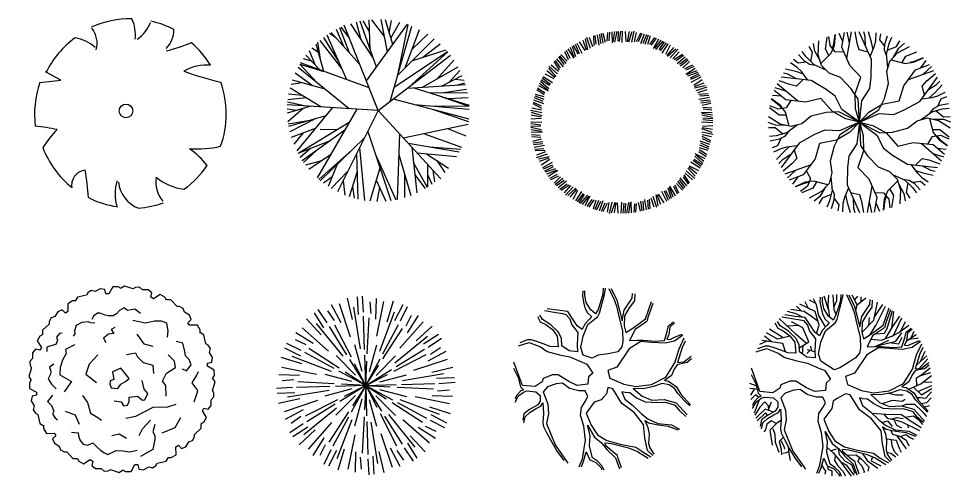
# Model space of a CAD drawing. Header units: metres. Extents: x -282 to 3977, y 160 to 949.
# Drawn here: x 1471.1 to 1532.5, y 213.7 to 244.3 of the extents above; entities that cross this region are included whole.
import ezdxf

# ---------------------------------------------------------------- set-up
doc = ezdxf.new("R2010")
doc.units = ezdxf.units.M
doc.layers.get('0').update_dxf_attribs({"color": 6})
doc.layers.add('Cadastre Land Parcels_SP_EXT', color=7, linetype='Continuous')
doc.styles.get("Standard").update_dxf_attribs({"font": 'ARIAL.TTF'})

# ---------------------------------------------------------------- blocks, each defined once
blk = doc.blocks.new('TREE5')
for p, q in [((-5.453, 2.548), (-5.453, 2.548)), ((-4.428, 1.998), (-5.453, 2.548)), ((-5.82, 1.841), (-4.428, 1.998))]:
    blk.add_line(p, q)
blk.add_circle((-0.139, -0.023), 0.451)
for centre, radius, start, end in [((0.166, -0.239), 6.286, 89.33215, 114.38564), ((-1.799, 5.025), 2.28, 352.07749, 26.61284), ((-0.734, 6.683), 2.384, 304.18683, 338.5411), ((0.166, -0.239), 6.267, 62.87665, 77.70213), ((-3.578, 4.436), 1.535, 343.65549, 39.76), ((1.208, 5.347), 1.815, 315.84539, 359.76505), ((0.166, -0.239), 6.221, 126.07508, 153.62454), ((-3.934, 2.175), 2.65, 48.52033, 80.51513), ((-2.621, 22.507), 19.278, 285.43975, 290.70994), ((0.166, -0.239), 6.181, 31.40984, 49.47525), ((5.131, 0.241), 2.758, 83.53226, 121.6544), ((11.59, 24.416), 23.214, 250.08649, 256.34511), ((0.166, -0.239), 6.302, 340.33073, 19.42997), ((0.166, -0.239), 6.337, 160.84261, 187.275), ((-6.942, -11.404), 10.395, 77.37282, 85.46489), ((0.212, -6.179), 6.93, 134.77817, 147.33147), ((0.166, -0.239), 6.192, 200.8103, 231.43916), ((4.489, 5.213), 7.743, 266.7455, 282.01463), ((0.263, -7.727), 6.44, 39.65359, 53.99299), ((0.166, -0.239), 6.072, 305.39404, 326.24638), ((-2.699, -4.952), 1.03, 97.74104, 188.81075), ((-15.685, -6.411), 13.085, 2.94646, 10.92381), ((1.741, -5.503), 2.602, 160.60085, 199.39915), ((1.449, -4.49), 2.101, 186.19115, 248.49517), ((3.756, -4.717), 1.931, 170.63138, 220.62782), ((4.108, -1.669), 3.545, 230.45823, 263.10928), ((0.166, -0.239), 6.164, 243.14983, 261.83562), ((0.166, -0.239), 6.228, 274.72362, 290.3277)]:
    blk.add_arc(centre, radius, start, end)
at = {"flags": 1}
blk.add_attdef('Z', (0, 0), '', height=0.2, dxfattribs=at)
blk = doc.blocks.new('TREEA')
for p, q in [((0, 0), (-2.25, 5.625)), ((-0.339, 3.479), (-1.805, 5.722)), ((-1.113, 4.662), (-1.44, 5.825)), ((-0.12, 2.86), (-1.19, 5.881)), ((-0.574, 5.213), (-0.986, 5.919)), ((-0.78, 1.949), (1.927, 5.682)), ((-0.533, 4.026), (-0.6, 5.97)), ((0.406, 4.878), (-0.414, 5.986)), ((0.606, 3.861), (0.186, 5.997)), ((0.959, 4.347), (0.484, 5.98)), ((0.731, 5.129), (0.874, 5.936)), ((0.784, 0.603), (2.228, 5.571)), ((0.838, 4.762), (1.434, 5.826)), ((1.287, 2.334), (1.983, 5.663)), ((-2.077, 2.032), (-3.355, 4.974)), ((-2.756, 4.769), (-3.207, 5.071)), ((-1.215, 3.037), (-3.09, 5.143)), ((-2.258, 4.209), (-2.749, 5.333)), ((-1.893, 3.799), (-2.521, 5.444)), ((-1.933, 4.834), (-2.435, 5.484)), ((1.776, 2.821), (2.722, 5.347)), ((2.237, 4.05), (3.276, 5.027)), ((-3.579, 2.579), (-4.099, 4.381)), ((-3.776, 3.261), (-3.974, 4.495)), ((-2.397, 2.769), (-3.832, 4.617)), ((-2.606, 3.25), (-3.591, 4.806)), ((1.287, 2.334), (3.691, 4.73)), ((2.914, 3.492), (4.089, 4.391)), ((-4.166, 3.015), (-4.526, 3.939)), ((-3.86, 3.786), (-4.376, 4.104)), ((1.058, 1.547), (4.565, 3.894)), ((2.225, 1.712), (4.587, 3.868)), ((2.226, 3.27), (4.477, 3.995)), ((-0.597, 1.493), (-5.114, 3.138)), ((-4.393, 3.256), (-4.934, 3.414)), ((-3.847, 2.676), (-4.763, 3.649)), ((0, 0), (4.756, 3.658)), ((3.866, 2.072), (4.995, 3.325)), ((-4.36, 1.64), (-5.47, 2.465)), ((-1.909, 0.119), (-5.283, 2.843)), ((-4.039, 1.839), (-5.171, 3.044)), ((-5.171, 3.044), (-3.579, 2.579)), ((2.924, 1.528), (5.264, 2.88)), ((4.708, 1.887), (5.385, 2.647)), ((-3.504, 1.407), (-5.659, 1.993)), ((4.162, 1.606), (5.536, 2.315)), ((5.073, 2.076), (5.657, 1.999)), ((-3.774, 0.236), (-5.814, 1.483)), ((-5.004, 1.815), (-5.748, 1.719)), ((1.903, 1.464), (5.752, 1.706)), ((2.348, 1.492), (5.989, 0.36)), ((4.303, 1.176), (5.831, 1.413)), ((5.175, 1.669), (5.717, 1.821)), ((-4.748, 0.831), (-5.958, 0.708)), ((-4.991, 0.98), (-5.904, 1.071)), ((0.991, 0.762), (5.974, -0.56)), ((3.341, 1.183), (5.886, 1.165)), ((3.949, 0.994), (5.98, 0.289)), ((4.634, 0.781), (5.939, 0.85)), ((0, 0), (-6, 0.375)), ((-5.34, 0.009), (-5.999, 0.087)), ((-4.437, 0.277), (-5.997, -0.187)), ((-4.851, 0.303), (-5.974, 0.56)), ((-4.953, 0.123), (-5.953, -0.752)), ((-3.007, 0.188), (-5.374, -2.669)), ((-1.404, 0.088), (-4.024, -4.45)), ((0, 0), (-2.683, -5.367)), ((0, 0), (4.125, -4.5)), ((2.396, 0.389), (5.999, 0.086)), ((3.424, 0.303), (5.98, 0.289)), ((3.55, 0.083), (5.955, -0.735)), ((-3.448, -0.344), (-5.908, -1.048)), ((-4.12, -0.536), (-5.832, -1.41)), ((-4.613, -0.677), (-5.931, -0.906)), ((-4.149, -1.191), (-5.732, -1.775)), ((-1.909, -0.788), (-5.242, -2.805)), ((1.645, -1.795), (5.932, -0.899)), ((4.571, -1.183), (5.766, -1.661)), ((-4.941, -1.483), (-5.572, -2.225)), ((-2.207, -1.304), (-5.002, -3.314)), ((-0.917, -1.833), (-3.82, -4.627)), ((-2.698, -1.265), (-3.815, -1.244)), ((-0.69, -1.38), (0.822, -5.943)), ((1.397, -1.524), (1.248, -5.869)), ((2.991, -1.513), (5.489, -2.423)), ((-3.177, -2.001), (-5.294, -2.825)), ((1.976, -2.156), (5.345, -2.727)), ((2.216, -2.418), (2.544, -5.434)), ((3.372, -2.393), (5.426, -2.56)), ((-4.46, -2.5), (-5.138, -3.099)), ((-4.014, -2.604), (-4.926, -3.426)), ((-3.148, -2.933), (-4.568, -3.89)), ((-1.707, -2.594), (-3.91, -4.551)), ((-1.424, -2.848), (-1.336, -5.849)), ((-1.229, -2.459), (-0.892, -5.933)), ((-0.185, -2.904), (1.154, -5.888)), ((1.35, -2.896), (2.149, -5.602)), ((2.56, -2.792), (5.171, -3.042)), ((3.176, -2.851), (4.638, -3.807)), ((-3.729, -3.325), (-4.788, -3.615)), ((-2.7, -3.549), (-3.3, -5.011)), ((2.327, -3.44), (3.22, -5.063)), ((3.247, -3.542), (3.259, -5.037)), ((3.871, -3.306), (4.396, -4.083)), ((-1.987, -3.974), (-3.096, -5.14)), ((-1.39, -4.027), (-1.917, -5.686)), ((0.113, -3.803), (-0.55, -5.975)), ((1.724, -4.164), (1.724, -5.747)), ((2.415, -4.251), (3.099, -5.138)), ((3.253, -4.226), (3.532, -4.85)), ((3.601, -3.928), (3.722, -4.706)), ((-3.048, -4.396), (-3.615, -4.789)), ((-2.317, -4.635), (-2.202, -5.581)), ((-0.13, -4.598), (0.508, -5.978)), ((-1.703, -5.014), (-1.595, -5.784)), ((0.088, -5.07), (-0.09, -5.999))]:
    blk.add_line(p, q)
at = {"flags": 1}
blk.add_attdef('Z', (0, 0), '', height=0.2, dxfattribs=at)
blk = doc.blocks.new('TREEB')
for p, q in [((-2.42, 5.545), (-2.276, 4.833)), ((-2.335, 5.658), (-2.1, 4.934)), ((-2.157, 5.652), (-1.952, 5.044)), ((-1.887, 5.748), (-1.854, 5.108)), ((-1.789, 5.779), (-1.736, 5.19)), ((-1.648, 5.821), (-1.53, 5.135)), ((-1.483, 5.865), (-1.423, 5.245)), ((-1.372, 5.892), (-1.275, 5.254)), ((-1.256, 5.917), (-1.118, 5.337)), ((-0.95, 5.974), (-1, 5.392)), ((-0.828, 5.992), (-0.873, 5.419)), ((-0.667, 6.011), (-0.647, 5.282)), ((-0.49, 6.028), (-0.598, 5.346)), ((-0.344, 6.038), (-0.49, 5.327)), ((-0.245, 6.042), (-0.284, 5.401)), ((-0.107, 6.046), (-0.185, 5.382)), ((0.014, 6.046), (-0.019, 5.314)), ((0.213, 6.042), (0.252, 5.364)), ((0.464, 6.027), (0.347, 5.352)), ((0.65, 6.009), (0.419, 5.321)), ((0.781, 6.064), (0.623, 5.32)), ((0.932, 5.971), (0.805, 5.341)), ((1.215, 5.918), (0.923, 5.348)), ((1.315, 5.896), (1.066, 5.36)), ((1.457, 5.862), (1.217, 5.209)), ((1.623, 5.818), (1.365, 5.251)), ((1.732, 5.786), (1.497, 5.185)), ((1.845, 5.75), (1.674, 5.178)), ((2.138, 5.645), (1.804, 5.166)), ((2.253, 5.6), (1.928, 5.127)), ((2.402, 5.537), (2.055, 4.894)), ((-3.418, 4.991), (-3.17, 4.346)), ((-3.296, 5.073), (-3.067, 4.384)), ((-3.213, 5.126), (-2.925, 4.551)), ((-3.095, 5.198), (-2.831, 4.584)), ((-2.991, 5.259), (-2.652, 4.608)), ((-2.816, 5.355), (-2.443, 4.787)), ((-2.591, 5.467), (-2.355, 4.824)), ((2.564, 5.462), (2.129, 4.926)), ((2.696, 5.397), (2.214, 4.856)), ((2.783, 5.352), (2.429, 4.816)), ((2.904, 5.286), (2.505, 4.751)), ((3.009, 5.226), (2.615, 4.608)), ((3.18, 5.123), (2.875, 4.516)), ((3.389, 4.985), (2.951, 4.458)), ((-4.196, 4.354), (-3.834, 3.847)), ((-4.114, 4.432), (-3.711, 3.928)), ((-4.026, 4.512), (-3.616, 4.078)), ((-3.789, 4.714), (-3.541, 4.185)), ((-3.692, 4.791), (-3.445, 4.272)), ((-3.563, 4.888), (-3.18, 4.266)), ((3.542, 4.876), (2.998, 4.395)), ((3.682, 4.858), (3.174, 4.292)), ((3.767, 4.702), (3.342, 4.22)), ((3.985, 4.515), (3.447, 4.167)), ((4.061, 4.446), (3.577, 4.106)), ((4.167, 4.345), (3.633, 3.9)), ((-4.83, 3.747), (-4.264, 3.239)), ((-4.674, 3.832), (-4.192, 3.407)), ((-4.487, 4.05), (-4.139, 3.512)), ((-4.418, 4.126), (-4.078, 3.642)), ((-4.317, 4.232), (-3.872, 3.698)), ((4.289, 4.224), (3.782, 3.862)), ((4.367, 4.142), (3.863, 3.738)), ((4.447, 4.054), (4.013, 3.644)), ((4.649, 3.817), (4.12, 3.569)), ((4.725, 3.72), (4.207, 3.473)), ((-5.199, 3.074), (-4.58, 2.68)), ((-5.095, 3.245), (-4.488, 2.94)), ((-4.957, 3.454), (-4.43, 3.016)), ((-4.848, 3.607), (-4.367, 3.063)), ((4.823, 3.591), (4.201, 3.208)), ((4.926, 3.446), (4.281, 3.198)), ((5.007, 3.323), (4.319, 3.095)), ((5.061, 3.24), (4.486, 2.953)), ((5.133, 3.123), (4.519, 2.859)), ((-5.509, 2.467), (-4.867, 2.12)), ((-5.434, 2.629), (-4.898, 2.195)), ((-5.37, 2.761), (-4.828, 2.279)), ((-5.324, 2.848), (-4.788, 2.494)), ((-5.258, 2.97), (-4.723, 2.57)), ((5.194, 3.019), (4.543, 2.68)), ((5.29, 2.844), (4.722, 2.471)), ((5.402, 2.619), (4.759, 2.383)), ((-5.722, 1.91), (-5.15, 1.739)), ((-5.618, 2.203), (-5.138, 1.869)), ((-5.572, 2.318), (-5.099, 1.993)), ((5.48, 2.448), (4.768, 2.304)), ((5.592, 2.363), (4.869, 2.127)), ((5.587, 2.185), (4.979, 1.98)), ((5.683, 1.914), (5.043, 1.882)), ((-5.89, 1.28), (-5.32, 0.988)), ((-5.869, 1.38), (-5.332, 1.131)), ((-5.834, 1.522), (-5.181, 1.282)), ((-5.79, 1.688), (-5.223, 1.43)), ((-5.758, 1.797), (-5.157, 1.562)), ((5.756, 1.676), (5.07, 1.558)), ((5.714, 1.817), (5.125, 1.764)), ((5.8, 1.51), (5.18, 1.45)), ((5.827, 1.4), (5.189, 1.303)), ((5.852, 1.284), (5.271, 1.146)), ((-6.036, 0.846), (-5.292, 0.688)), ((-5.981, 0.716), (-5.293, 0.484)), ((-5.943, 0.997), (-5.313, 0.87)), ((5.946, 0.695), (5.216, 0.675)), ((5.963, 0.518), (5.281, 0.626)), ((5.909, 0.978), (5.326, 1.028)), ((5.927, 0.856), (5.354, 0.901)), ((-6.019, 0.079), (-5.286, 0.046)), ((-6.014, 0.278), (-5.336, 0.317)), ((-5.999, 0.529), (-5.324, 0.412)), ((5.981, 0.014), (5.248, 0.046)), ((5.973, 0.371), (5.262, 0.518)), ((5.981, 0.135), (5.317, 0.213)), ((5.977, 0.273), (5.336, 0.312)), ((-6.018, -0.042), (-5.355, -0.12)), ((-6.014, -0.18), (-5.373, -0.219)), ((-6.01, -0.278), (-5.3, -0.425)), ((-6, -0.425), (-5.318, -0.533)), ((-5.983, -0.602), (-5.254, -0.582)), ((5.999, -0.753), (5.254, -0.595)), ((5.944, -0.623), (5.255, -0.391)), ((5.962, -0.436), (5.287, -0.319)), ((5.977, -0.185), (5.299, -0.224)), ((-5.964, -0.763), (-5.391, -0.808)), ((-5.946, -0.885), (-5.364, -0.935)), ((-5.89, -1.191), (-5.309, -1.053)), ((-5.864, -1.307), (-5.226, -1.21)), ((5.797, -1.429), (5.144, -1.189)), ((5.906, -0.904), (5.276, -0.777)), ((5.853, -1.187), (5.282, -0.895)), ((5.831, -1.287), (5.295, -1.038)), ((-5.837, -1.417), (-5.217, -1.357)), ((-5.793, -1.583), (-5.107, -1.465)), ((-5.751, -1.724), (-5.162, -1.671)), ((-5.72, -1.822), (-5.08, -1.789)), ((5.58, -2.11), (5.101, -1.776)), ((5.685, -1.817), (5.113, -1.646)), ((5.72, -1.704), (5.12, -1.469)), ((5.752, -1.595), (5.186, -1.337)), ((-5.63, -2.27), (-4.906, -2.034)), ((-5.624, -2.092), (-5.016, -1.887)), ((-5.517, -2.355), (-4.805, -2.211)), ((-5.439, -2.526), (-4.796, -2.29)), ((-5.327, -2.751), (-4.759, -2.378)), ((5.287, -2.755), (4.751, -2.401)), ((5.332, -2.668), (4.79, -2.186)), ((5.471, -2.374), (4.829, -2.027)), ((5.397, -2.536), (4.861, -2.102)), ((5.535, -2.225), (5.061, -1.9)), ((-5.231, -2.926), (-4.58, -2.587)), ((-5.17, -3.03), (-4.556, -2.766)), ((-5.098, -3.147), (-4.523, -2.86)), ((-5.045, -3.231), (-4.356, -3.002)), ((4.811, -3.514), (4.33, -2.97)), ((4.92, -3.361), (4.393, -2.923)), ((5.058, -3.152), (4.451, -2.847)), ((5.161, -2.981), (4.543, -2.587)), ((5.221, -2.877), (4.686, -2.477)), ((-4.963, -3.353), (-4.319, -3.105)), ((-4.86, -3.498), (-4.238, -3.115)), ((-4.763, -3.627), (-4.245, -3.38)), ((-4.686, -3.724), (-4.157, -3.476)), ((-4.484, -3.961), (-4.05, -3.551)), ((-4.404, -4.049), (-3.901, -3.645)), ((4.28, -4.139), (3.835, -3.605)), ((4.381, -4.033), (4.041, -3.549)), ((4.45, -3.957), (4.102, -3.419)), ((4.637, -3.739), (4.155, -3.314)), ((4.793, -3.654), (4.227, -3.146)), ((-4.326, -4.131), (-3.819, -3.769)), ((-4.205, -4.252), (-3.67, -3.807)), ((-4.098, -4.353), (-3.614, -4.013)), ((-4.023, -4.422), (-3.484, -4.074)), ((-3.804, -4.609), (-3.38, -4.127)), ((-3.72, -4.765), (-3.211, -4.199)), ((3.258, -4.98), (3.03, -4.291)), ((3.381, -4.898), (3.133, -4.253)), ((3.526, -4.795), (3.143, -4.173)), ((3.655, -4.698), (3.407, -4.179)), ((3.752, -4.621), (3.504, -4.092)), ((3.989, -4.419), (3.579, -3.985)), ((4.077, -4.339), (3.673, -3.835)), ((4.159, -4.261), (3.797, -3.754)), ((-3.579, -4.783), (-3.035, -4.302)), ((-3.426, -4.892), (-2.988, -4.365)), ((-3.217, -5.03), (-2.912, -4.423)), ((-3.046, -5.134), (-2.652, -4.515)), ((-2.942, -5.193), (-2.542, -4.658)), ((-2.82, -5.259), (-2.466, -4.723)), ((-2.733, -5.305), (-2.251, -4.763)), ((-2.601, -5.369), (-2.167, -4.833)), ((-2.439, -5.444), (-2.092, -4.802)), ((2.298, -5.565), (2.062, -4.841)), ((2.383, -5.452), (2.239, -4.74)), ((2.554, -5.374), (2.318, -4.731)), ((2.778, -5.262), (2.406, -4.694)), ((2.954, -5.166), (2.615, -4.515)), ((3.058, -5.105), (2.794, -4.491)), ((3.175, -5.033), (2.888, -4.458)), ((-2.29, -5.507), (-1.965, -5.034)), ((-2.175, -5.553), (-1.841, -5.073)), ((-1.882, -5.657), (-1.711, -5.085)), ((-1.769, -5.693), (-1.534, -5.092)), ((-1.66, -5.725), (-1.402, -5.158)), ((-1.494, -5.769), (-1.254, -5.116)), ((-1.352, -5.804), (-1.103, -5.267)), ((-1.252, -5.825), (-0.96, -5.255)), ((-0.969, -5.878), (-0.842, -5.248)), ((-0.818, -5.971), (-0.66, -5.227)), ((-0.688, -5.916), (-0.457, -5.228)), ((-0.501, -5.934), (-0.384, -5.259)), ((-0.25, -5.949), (-0.289, -5.271)), ((-0.051, -5.953), (-0.019, -5.221)), ((0.07, -5.953), (0.148, -5.29)), ((0.208, -5.949), (0.247, -5.308)), ((0.306, -5.945), (0.453, -5.234)), ((0.453, -5.935), (0.561, -5.253)), ((0.63, -5.918), (0.61, -5.189)), ((0.791, -5.899), (0.835, -5.326)), ((0.913, -5.881), (0.963, -5.299)), ((1.219, -5.824), (1.081, -5.244)), ((1.335, -5.799), (1.238, -5.161)), ((1.445, -5.772), (1.385, -5.152)), ((1.611, -5.728), (1.493, -5.042)), ((1.752, -5.686), (1.699, -5.097)), ((1.849, -5.655), (1.817, -5.015)), ((2.12, -5.559), (1.915, -4.951))]:
    blk.add_line(p, q)
at = {"flags": 1}
blk.add_attdef('Z', (0, 0), '', height=0.2, dxfattribs=at)
blk = doc.blocks.new('TREEC')
for points in [[(-2.548, 3.917), (-1.877, 4.596), (-1.664, 5.11), (-1.587, 5.838)], [(-2.02, 4.451), (-2.259, 4.869), (-2.148, 5.656)], [(-1.031, 4.67), (-1.607, 4.694), (-1.953, 5.113), (-2.034, 5.698)], [(-1.791, 4.916), (-1.7, 5.211), (-1.603, 5.834)], [(-1.106, 5.364), (-1.354, 5.896)], [(-0.019, 0.046), (-0.274, 0.924), (-0.297, 1.934), (0.071, 3.018), (-0.642, 3.782), (-1.17, 4.989), (-1.004, 5.965)], [(-0.851, 4.259), (-0.527, 6)], [(-0.661, 5.28), (-0.825, 5.992)], [(0.566, 4.67), (-0.021, 4.817), (-0.159, 5.26), (-0.297, 6)], [(-0.019, 0.046), (0.14, 1.466), (0.669, 2.279), (0.761, 3.018), (0.784, 4.176), (-0.021, 6)], [(0.391, 5.068), (0.37, 5.704), (0.278, 6)], [(0.891, 4.835), (0.784, 5.334), (0.577, 6)], [(0.695, 4.379), (0.968, 5.014), (1.06, 5.408), (1.1, 5.941)], [(1.651, 5.063), (1.336, 5.483), (1.394, 5.878)], [(1.787, 4.402), (1.635, 4.793), (1.658, 5.187), (1.841, 5.751)], [(1.87, 3.664), (1.773, 4.521), (1.957, 5.236), (2.129, 5.649)], [(-3.211, 4.044), (-3.113, 4.672), (-3.337, 5.045)], [(-2.615, 4.135), (-2.958, 4.742), (-3.036, 5.233)], [(-0.019, 0.046), (-0.093, 1.574), (-0.549, 2.262), (-1.265, 2.994), (-2.005, 3.289), (-2.51, 3.793), (-2.727, 4.502), (-2.692, 5.418)], [(-0.019, 0.046), (1.267, 0.875), (1.635, 1.614), (1.911, 2.599), (1.796, 3.388), (1.98, 4.078), (2.486, 4.62), (3.297, 5.047)], [(1.847, 4.81), (2.44, 5.039), (2.651, 5.42)], [(2.224, 4.339), (2.578, 4.94), (2.964, 5.253)], [(-2.888, 3.788), (-3.302, 3.852), (-3.632, 4.069), (-4.029, 4.509)], [(-2.207, 3.49), (-2.998, 3.836), (-3.525, 4.352), (-3.796, 4.708)], [(2.069, 4.173), (2.992, 3.93), (3.544, 4.004), (4.213, 4.3)], [(2.795, 3.982), (3.038, 4.398), (3.775, 4.695)], [(3.313, 4.016), (3.613, 4.085), (4.201, 4.312)], [(-3.414, 2.83), (-3.827, 3.385), (-4.123, 3.662), (-4.565, 3.962)], [(-3.528, 4), (-4.049, 3.938), (-4.363, 4.185)], [(-0.019, 0.046), (0.614, 0.706), (1.477, 1.231), (2.6, 1.455), (2.905, 2.454), (3.686, 3.515), (4.615, 3.859)], [(4.043, 3.647), (4.38, 4.127)], [(4.193, 3.219), (4.727, 3.717)], [(-4.163, 2.911), (-4.724, 3.212), (-5.026, 3.28)], [(-3.711, 3.229), (-4.197, 3.386), (-4.877, 3.539)], [(3.214, 2.874), (4.883, 3.463)], [(4.278, 1.852), (4.112, 2.434), (4.427, 2.775), (4.998, 3.264)], [(-4.083, 1.432), (-5.428, 2.583)], [(-3.73, 2.865), (-4.151, 2.43), (-4.604, 2.532), (-5.314, 2.782)], [(-0.019, 0.046), (-1.168, 0.894), (-1.608, 1.758), (-2.202, 2.208), (-3.194, 2.806), (-5.176, 3.021)], [(-0.019, 0.046), (1.29, 0.619), (2.258, 0.567), (2.945, 0.857), (3.959, 1.416), (5.136, 3.025)], [(4.535, 2.203), (5.076, 2.539), (5.286, 2.766)], [(4.583, 1.653), (4.962, 1.995), (5.435, 2.507)], [(-0.019, 0.046), (-0.906, 0.264), (-1.792, 0.749), (-2.547, 1.61), (-3.565, 1.375), (-4.875, 1.52), (-5.637, 2.153)], [(-4.872, 2.107), (-5.571, 2.321)], [(4.09, 1.595), (4.777, 1.676), (5.164, 1.793), (5.646, 2.026)], [(-4.529, 1.482), (-4.838, 0.994), (-5.373, 0.905), (-5.92, 1.127)], [(-5.122, 0.947), (-5.332, 1.173), (-5.822, 1.568)], [(-4.636, -0.209), (-4.887, 0.712), (-5.227, 1.153), (-5.818, 1.584)], [(-5.168, 1.763), (-5.752, 1.815)], [(4.656, 0.661), (4.918, 0.988), (5.271, 1.165), (5.852, 1.288)], [(5.16, 1.109), (5.367, 1.591), (5.738, 1.739)], [(-0.019, 0.046), (-1.379, 0.746), (-2.203, 0.695), (-3.194, 0.441), (-3.82, -0.053), (-4.509, -0.238), (-5.232, -0.071), (-6.007, 0.417)], [(-4.834, 0.516), (-5.315, 0.518), (-5.941, 1.007)], [(4.058, 0.22), (4.752, 0.732), (5.463, 0.93), (5.907, 0.987)], [(5.039, 0.812), (5.534, 0.413), (5.97, 0.421)], [(-4.857, -0.158), (-5.555, -0.152), (-6.019, 0.027)], [(-0.019, 0.046), (-1.327, -0.526), (-2.296, -0.474), (-2.982, -0.764), (-3.996, -1.323), (-5.173, -2.932)], [(-0.019, 0.046), (-0.651, -0.613), (-1.514, -1.138), (-2.637, -1.362), (-2.942, -2.361), (-3.723, -3.423), (-4.652, -3.766)], [(-0.019, 0.046), (-1.304, -0.782), (-1.672, -1.521), (-1.948, -2.507), (-1.833, -3.295), (-2.017, -3.985), (-2.523, -4.527), (-3.334, -4.954)], [(-0.019, 0.046), (-0.177, -1.373), (-0.706, -2.186), (-0.799, -2.925), (-0.821, -4.083), (-0.016, -5.907)], [(-0.019, 0.046), (0.236, -0.831), (0.26, -1.841), (-0.108, -2.925), (0.604, -3.689), (1.133, -4.896), (0.966, -5.872)], [(-0.019, 0.046), (1.341, -0.653), (2.165, -0.602), (3.157, -0.348), (3.782, 0.146), (4.472, 0.331), (5.194, 0.164), (5.97, -0.324)], [(-0.019, 0.046), (0.869, -0.171), (1.755, -0.656), (2.51, -1.517), (3.528, -1.282), (4.838, -1.427), (5.6, -2.06)], [(-0.019, 0.046), (1.131, -0.801), (1.571, -1.665), (2.165, -2.115), (3.156, -2.713), (5.138, -2.928)], [(-0.019, 0.046), (0.056, -1.481), (0.512, -2.169), (1.228, -2.901), (1.968, -3.196), (2.473, -3.7), (2.69, -4.409), (2.655, -5.325)], [(4.599, 0.302), (4.85, -0.619), (5.19, -1.06), (5.781, -1.491)], [(4.82, 0.251), (5.518, 0.245), (5.981, 0.066)], [(-5.077, -0.719), (-5.571, -0.321), (-6.007, -0.328)], [(-4.095, -0.127), (-4.79, -0.639), (-5.501, -0.837), (-5.944, -0.894)], [(-4.693, -0.568), (-4.956, -0.895), (-5.309, -1.072), (-5.889, -1.195)], [(4.797, -0.423), (5.278, -0.425), (5.904, -0.914)], [(-5.197, -1.016), (-5.404, -1.498), (-5.775, -1.646)], [(4.492, -1.389), (4.8, -0.901), (5.336, -0.812), (5.883, -1.034)], [(5.085, -0.854), (5.295, -1.08), (5.785, -1.475)], [(-4.127, -1.502), (-4.814, -1.583), (-5.202, -1.7), (-5.683, -1.933)], [(-4.621, -1.56), (-4.999, -1.902), (-5.472, -2.414)], [(-4.315, -1.759), (-4.149, -2.341), (-4.464, -2.682), (-5.035, -3.171)], [(4.046, -1.339), (5.391, -2.49)], [(5.13, -1.67), (5.715, -1.722)], [(-4.572, -2.11), (-5.113, -2.446), (-5.323, -2.673)], [(3.693, -2.772), (4.114, -2.337), (4.567, -2.439), (5.276, -2.689)], [(4.835, -2.014), (5.534, -2.228)], [(-3.251, -2.781), (-4.921, -3.37)], [(3.377, -2.737), (3.79, -3.292), (4.086, -3.569), (4.527, -3.869)], [(4.125, -2.819), (4.687, -3.119), (4.989, -3.187)], [(-4.23, -3.126), (-4.765, -3.624)], [(-4.08, -3.554), (-4.417, -4.034)], [(-3.517, -3.142), (-3.249, -3.653), (-3.439, -4.162), (-3.905, -4.524)], [(-1.907, -3.571), (-1.81, -4.428), (-1.994, -5.143), (-2.167, -5.556)], [(2.17, -3.397), (2.961, -3.743), (3.488, -4.259), (3.759, -4.615)], [(3.674, -3.136), (4.16, -3.293), (4.839, -3.446)], [(-2.106, -4.08), (-3.029, -3.837), (-3.581, -3.911), (-4.25, -4.207)], [(-3.35, -3.923), (-3.651, -3.992), (-4.238, -4.219)], [(-2.833, -3.889), (-3.075, -4.305), (-3.812, -4.602)], [(-2.261, -4.246), (-2.615, -4.847), (-3.001, -5.16)], [(-0.732, -4.286), (-1.005, -4.921), (-1.097, -5.315), (-1.137, -5.848)], [(0.814, -4.166), (0.489, -5.907)], [(2.511, -3.824), (1.839, -4.503), (1.627, -5.017), (1.549, -5.745)], [(2.578, -4.042), (2.921, -4.649), (2.999, -5.14)], [(2.851, -3.695), (3.265, -3.759), (3.595, -3.976), (3.992, -4.416)], [(3.173, -3.951), (3.075, -4.579), (3.3, -4.952)], [(3.491, -3.907), (4.012, -3.845), (4.325, -4.092)], [(-1.885, -4.717), (-2.477, -4.946), (-2.688, -5.327)], [(-1.824, -4.309), (-1.672, -4.7), (-1.695, -5.094), (-1.878, -5.658)], [(-0.928, -4.742), (-0.821, -5.241), (-0.614, -5.907)], [(-0.603, -4.577), (-0.016, -4.724), (0.121, -5.167), (0.26, -5.907)], [(0.993, -4.577), (1.57, -4.601), (1.915, -5.02), (1.996, -5.605)], [(1.754, -4.823), (1.663, -5.118), (1.565, -5.741)], [(1.982, -4.358), (2.222, -4.776), (2.111, -5.563)], [(-1.688, -4.97), (-1.373, -5.39), (-1.431, -5.785)], [(-0.428, -4.975), (-0.407, -5.611), (-0.316, -5.907)], [(0.623, -5.187), (0.788, -5.899)], [(1.069, -5.271), (1.316, -5.803)]]:
    blk.add_lwpolyline(points)
at = {"flags": 1}
blk.add_attdef('Z', (0, 0), '', height=0.2, dxfattribs=at)
blk = doc.blocks.new('BRANCHD', base_point=(0.5, 0.5))
for p, q in [((0.9506, 0.7433), (0.9315, 0.7539)), ((0.962, 0.694), (0.9506, 0.7433)), ((0.9742, 0.6875), (0.962, 0.694)), ((0.9865, 0.6682), (0.9742, 0.6875)), ((0.9821, 0.6473), (0.9865, 0.6682)), ((0.9973, 0.6196), (0.9821, 0.6473)), ((0.9936, 0.594), (0.9973, 0.6196)), ((0.9697, 0.5873), (0.9936, 0.594)), ((0.9697, 0.5708), (0.9697, 0.5873)), ((1.008, 0.5503), (0.9697, 0.5708)), ((0.9985, 0.5039), (1.0081, 0.52)), ((1.0081, 0.52), (1.008, 0.5503))]:
    blk.add_line(p, q)
blk = doc.blocks.new('TREED')
for points in [[(1.221, 4.324), (0.853, 4.62), (0.37, 4.521), (0.163, 4.694), (0.163, 4.694), (-0.159, 4.521), (-0.343, 4.299), (-0.573, 4.176), (-0.895, 4.176), (-1.102, 4.225), (-1.424, 4.349), (-1.607, 4.349), (-1.861, 4.152), (-1.975, 3.93)], [(-1.792, 3.684), (-2.068, 3.708), (-2.229, 3.782), (-2.643, 3.733), (-3.01, 3.535), (-3.125, 3.19), (-3.102, 2.994), (-3.217, 2.845)], [(3.015, 2.772), (3.061, 3.19), (2.969, 3.684), (2.624, 3.831), (2.141, 3.831), (1.566, 3.684), (0.715, 3.88)], [(-0.458, 3.413), (-0.711, 3.265), (-0.527, 3.018), (-0.872, 2.969), (-1.217, 2.698), (-1.056, 2.427)], [(-3.93, 3.043), (-4.115, 3.018), (-4.298, 2.772), (-4.252, 2.575), (-4.322, 2.304), (-4.942, 2.106), (-4.942, 1.835)], [(0.991, 2.969), (1.451, 2.328), (2.049, 2.18)], [(3.981, 0.677), (4.257, 0.554), (4.579, 0.948), (4.441, 1.293), (4.188, 1.54), (4.142, 1.835), (4.027, 2.382), (3.59, 2.476)], [(-3.125, 2.254), (-3.724, 1.959), (-3.678, 1.688), (-3.907, 1.244), (-4.068, 0.776), (-4.091, 0.283), (-3.31, -0.16), (-3.793, -0.826)], [(-1.585, 1.614), (-2.16, 0.998), (-2.366, 0.332), (-1.677, -0.21)], [(0.301, 1.638), (0.899, 1.737), (1.037, 1.466), (1.405, 1.096), (2.049, 0.924), (2.095, 0.381)], [(2.923, -1.121), (2.9, -0.407), (2.67, -0.136), (2.946, 0.406), (3.544, 0.776), (3.475, 1.195), (3.061, 1.614)], [(-4.483, 0.998), (-4.759, 0.801), (-4.712, 0.603), (-4.689, 0.456), (-4.735, 0.283), (-4.85, 0.012), (-4.643, -0.333), (-4.322, -0.629)], [(4.763, -1.491), (4.947, -0.998), (5.016, -0.752), (4.625, -0.234), (4.947, 0.258), (5.062, 0.505)], [(-0.504, -1.417), (-0.044, -1.491), (0.117, -1.762), (0.37, -1.713), (0.485, -1.466), (0.485, -1.195), (1.037, -1.121), (1.359, -1.393), (1.52, -1.368), (1.704, -0.949), (1.474, -0.653), (1.336, -0.086)], [(-4.574, -1.048), (-4.896, -1.466), (-4.643, -1.738), (-4.643, -1.738), (-4.483, -2.107), (-4.574, -2.279), (-4.413, -2.526), (-4.252, -2.674)], [(-2.597, -1.072), (-2.275, -1.54), (-2.068, -2.23), (-1.585, -2.526), (-1.331, -2.698)], [(3.567, -1.663), (3.015, -1.836), (2.049, -1.861), (0.899, -2.452), (0.255, -2.6)], [(-3.746, -2.107), (-3.08, -2.353), (-2.804, -2.969)], [(1.152, -3.708), (1.359, -3.265), (1.888, -2.698)], [(2.164, -2.994), (2.049, -3.462), (2.164, -3.708), (2.164, -3.98), (2.049, -4.645), (1.221, -5.088)], [(2.647, -3.536), (3.521, -3.191), (3.889, -2.526)], [(-3.31, -3.487), (-2.873, -3.536), (-2.849, -3.733), (-2.758, -4.053), (-2.551, -4.276), (-2.251, -4.349), (-1.907, -4.202), (-1.631, -4.472), (-1.401, -4.67), (-1.194, -4.842), (-0.918, -4.966), (-0.366, -4.694), (0.071, -4.719), (0.531, -4.793), (1.014, -4.67)], [(-0.665, -3.708), (-0.182, -3.61), (0.301, -3.881)]]:
    blk.add_lwpolyline(points)
blk.add_lwpolyline([(-0.067, 0.726), (-0.619, 0.48), (-0.527, -0.013), (-0.78, -0.111), (-0.803, -0.333), (-0.711, -0.579), (-0.274, -0.604), (-0.067, -0.333), (0.232, -0.16), (0.485, 0.046), (0.209, 0.381)], close=True)
at = {"xscale": 12, "yscale": 12, "zscale": 12}
for rotation in [59.99999999999999, 90, 30, 120, 150, 330.0000000000001, 180, 210, 300.0000000000001, 240, 270]:
    blk.add_blockref('BRANCHD', (0, 0), dxfattribs=dict(at, rotation=rotation))
blk.add_blockref('BRANCHD', (0, 0), dxfattribs=at)
at = {"flags": 1}
blk.add_attdef('Z', (0, 0), '', height=0.2, dxfattribs=at)
blk = doc.blocks.new('TREEE')
for p, q in [((-0.875, 4.349), (-1.195, 5.752)), ((-0.48, 4.671), (-0.53, 5.844)), ((-0.135, 4.832), (-0.209, 5.89)), ((0.662, 4.374), (0.705, 5.73)), ((0.724, 3.25), (1.187, 5.531)), ((1.417, 4.204), (1.841, 5.579)), ((-2.533, 4.117), (-3.126, 4.996)), ((-2.057, 4.28), (-2.501, 4.924)), ((-1.614, 4.119), (-2.254, 5.315)), ((-0.998, 3.176), (-1.737, 5.384)), ((-0.332, 2.417), (-0.776, 5.154)), ((0.358, 4.735), (0.296, 5.514)), ((1.919, 4.285), (2.463, 5.326)), ((2.299, 4.252), (2.764, 5.205)), ((-2.932, 3.329), (-3.911, 4.384)), ((-2.752, 3.805), (-3.381, 4.796)), ((-0.07, 2.369), (-0.135, 4.556)), ((0.107, 2.078), (0.23, 4.464)), ((0.921, 2.259), (1.905, 4.851)), ((2.678, 3.921), (3.014, 4.627)), ((2.76, 3.457), (3.476, 4.61)), ((-2.452, 2.252), (-4.196, 3.794)), ((-1.496, 1.927), (-3.249, 4.076)), ((-1.246, 2.017), (-2.395, 3.878)), ((-0.946, 1.853), (-2.033, 3.981)), ((1.124, 2.087), (2.161, 4.013)), ((1.132, 1.746), (2.431, 3.751)), ((2.252, 2.452), (3.794, 4.196)), ((3.329, 2.932), (4.384, 3.911)), ((-3.457, 2.76), (-4.61, 3.476)), ((1.927, 1.496), (4.076, 3.249)), ((3.805, 2.752), (4.796, 3.381)), ((4.117, 2.533), (4.996, 3.126)), ((-4.285, 1.919), (-5.326, 2.463)), ((-4.252, 2.299), (-5.205, 2.764)), ((-3.921, 2.678), (-4.627, 3.014)), ((-0.234, 0.922), (-0.706, 2.685)), ((0.259, 0.916), (0.731, 2.679)), ((4.28, 2.057), (4.924, 2.501)), ((-2.259, 0.921), (-4.851, 1.905)), ((-2.087, 1.124), (-4.013, 2.161)), ((-1.746, 1.132), (-3.751, 2.431)), ((-0.664, 0.682), (-1.954, 1.973)), ((0, 0), (-0.06, 2.001)), ((0.682, 0.664), (1.973, 1.954)), ((1.853, 0.946), (3.981, 2.033)), ((2.017, 1.246), (3.878, 2.395)), ((4.119, 1.614), (5.315, 2.254)), ((-4.204, 1.417), (-5.579, 1.841)), ((0, 0), (-1.052, 1.704)), ((0, 0), (-0.73, 1.429)), ((0, 0), (0.949, 1.763)), ((0, 0), (0.083, 1.602)), ((0, 0), (0.873, 1.346)), ((3.176, 0.998), (5.384, 1.737)), ((-4.374, 0.662), (-5.73, 0.705)), ((-3.25, 0.724), (-5.531, 1.187)), ((-0.916, 0.259), (-2.679, 0.731)), ((0, 0), (-1.763, 0.949)), ((0, 0), (-1.346, 0.873)), ((0, 0), (1.704, 1.052)), ((0, 0), (1.429, 0.73)), ((0.922, 0.234), (2.685, 0.706)), ((2.417, 0.332), (5.154, 0.776)), ((4.349, 0.875), (5.752, 1.195)), ((-4.735, 0.358), (-5.514, 0.296)), ((-2.078, 0.107), (-4.464, 0.23)), ((0, 0), (-2.001, -0.06)), ((0, 0), (-1.602, 0.083)), ((0, 0), (-1.429, -0.73)), ((0, 0), (-0.949, -1.763)), ((0, 0), (-0.083, -1.602)), ((0, 0), (2.001, 0.06)), ((0, 0), (1.602, -0.083)), ((0, 0), (1.763, -0.949)), ((2.369, 0.07), (4.556, 0.135)), ((4.671, 0.48), (5.844, 0.53)), ((4.832, 0.135), (5.89, 0.209)), ((-4.832, -0.135), (-5.89, -0.209)), ((-4.671, -0.48), (-5.844, -0.53)), ((-2.417, -0.332), (-5.154, -0.776)), ((-2.369, -0.07), (-4.556, -0.135)), ((-0.922, -0.234), (-2.685, -0.706)), ((0, 0), (-1.704, -1.052)), ((0, 0), (-0.873, -1.346)), ((0, 0), (0.73, -1.429)), ((0, 0), (0.06, -2.001)), ((0, 0), (1.346, -0.873)), ((0, 0), (1.052, -1.704)), ((0.916, -0.259), (2.679, -0.731)), ((2.078, -0.107), (4.464, -0.23)), ((4.735, -0.358), (5.514, -0.296)), ((-4.349, -0.875), (-5.752, -1.195)), ((-3.176, -0.998), (-5.384, -1.737)), ((-1.853, -0.946), (-3.981, -2.033)), ((-0.682, -0.664), (-1.973, -1.954)), ((-0.259, -0.916), (-0.731, -2.679)), ((0.234, -0.922), (0.706, -2.685)), ((0.664, -0.682), (1.954, -1.973)), ((1.746, -1.132), (3.751, -2.431)), ((2.087, -1.124), (4.013, -2.161)), ((2.259, -0.921), (4.851, -1.905)), ((3.25, -0.724), (5.531, -1.187)), ((4.374, -0.662), (5.73, -0.705)), ((-4.119, -1.614), (-5.315, -2.254)), ((-1.927, -1.496), (-4.076, -3.249)), ((-2.017, -1.246), (-3.878, -2.395)), ((-1.132, -1.746), (-2.431, -3.751)), ((4.204, -1.417), (5.579, -1.841)), ((-4.28, -2.057), (-4.924, -2.501)), ((-2.252, -2.452), (-3.794, -4.196)), ((-1.124, -2.087), (-2.161, -4.013)), ((-0.921, -2.259), (-1.905, -4.851)), ((-0.107, -2.078), (-0.23, -4.464)), ((0.07, -2.369), (0.135, -4.556)), ((0.332, -2.417), (0.776, -5.154)), ((0.946, -1.853), (2.033, -3.981)), ((1.246, -2.017), (2.395, -3.878)), ((1.496, -1.927), (3.249, -4.076)), ((2.452, -2.252), (4.196, -3.794)), ((4.252, -2.299), (5.205, -2.764)), ((4.285, -1.919), (5.326, -2.463)), ((-4.117, -2.533), (-4.996, -3.126)), ((-3.805, -2.752), (-4.796, -3.381)), ((-3.329, -2.932), (-4.384, -3.911)), ((3.457, -2.76), (4.61, -3.476)), ((3.921, -2.678), (4.627, -3.014)), ((-2.76, -3.457), (-3.476, -4.61)), ((-0.724, -3.25), (-1.187, -5.531)), ((0.998, -3.176), (1.737, -5.384)), ((2.932, -3.329), (3.911, -4.384)), ((-2.678, -3.921), (-3.014, -4.627)), ((-2.299, -4.252), (-2.764, -5.205)), ((-1.919, -4.285), (-2.463, -5.326)), ((-1.417, -4.204), (-1.841, -5.579)), ((1.614, -4.119), (2.254, -5.315)), ((2.057, -4.28), (2.501, -4.924)), ((2.533, -4.117), (3.126, -4.996)), ((2.752, -3.805), (3.381, -4.796)), ((-0.662, -4.374), (-0.705, -5.73)), ((-0.358, -4.735), (-0.296, -5.514)), ((0.135, -4.832), (0.209, -5.89)), ((0.48, -4.671), (0.53, -5.844)), ((0.875, -4.349), (1.195, -5.752))]:
    blk.add_line(p, q)
at = {"flags": 1}
blk.add_attdef('Z', (0, 0), '', height=0.2, dxfattribs=at)
blk = doc.blocks.new('TREEF')
for points in [[(-1.355, 5.828), (-1.378, 5.507), (-1.309, 5.088), (-1.217, 4.694), (-1.033, 4.374), (-0.78, 4.127), (-0.918, 3.954), (-1.217, 3.634), (-1.401, 3.265), (-1.723, 3.511), (-1.999, 3.954), (-2.344, 4.472), (-3.01, 4.546), (-3.7, 4.644)], [(0.373, 5.988), (0.738, 5.187), (0.899, 4.743), (1.014, 4.225), (1.267, 3.19), (1.29, 2.476), (1.221, 2.131), (0.968, 1.811), (0.324, 1.663), (-0.343, 1.589), (-0.734, 1.392), (-1.331, 1.589), (-1.47, 2.082), (-1.331, 2.845), (-1.009, 3.61), (-0.366, 4.127), (-0.251, 4.349), (0.071, 5.581), (0.141, 5.998)], [(0.002, 6), (-0.021, 5.605), (-0.136, 5.236), (-0.343, 4.595), (-0.504, 4.299), (-0.848, 4.595), (-1.125, 5.063), (-1.217, 5.507), (-1.217, 5.828)], [(0.531, 5.975), (0.899, 5.211), (1.244, 3.856), (1.382, 4.546), (1.911, 5.334), (1.934, 5.655)], [(2.072, 5.63), (2.049, 5.162), (1.704, 4.694), (1.405, 4.176), (1.382, 3.511), (1.497, 3.068), (1.957, 3.363), (2.785, 3.979), (3.176, 5.113)], [(3.268, 4.989), (2.969, 4.127), (2.877, 3.807), (2.095, 3.265), (1.727, 2.55), (2.256, 2.575), (2.647, 2.575), (3.429, 2.501), (4.027, 2.55), (4.211, 3.141), (4.303, 3.511), (4.625, 3.782)], [(-3.884, 4.521), (-3.241, 4.423), (-2.688, 4.324), (-2.458, 4.275), (-2.205, 3.979), (-2.068, 3.585), (-1.677, 3.068), (-1.723, 2.279), (-1.7, 1.811), (-2.251, 1.86), (-2.734, 2.205), (-2.758, 2.698), (-2.965, 3.117), (-3.447, 3.585), (-4, 3.93), (-4.183, 4.225)], [(-4.344, 4.127), (-4.161, 3.782), (-3.793, 3.61), (-3.356, 3.265), (-3.034, 2.845), (-2.965, 2.131), (-3.493, 2.156), (-3.954, 2.328), (-4.39, 2.476), (-4.759, 2.599), (-4.988, 2.599), (-5.494, 2.402)], [(4.694, 3.708), (4.395, 3.437), (4.326, 2.944), (4.188, 2.649), (4.418, 2.624), (4.602, 2.723), (5.177, 2.969)], [(5.253, 2.898), (4.694, 2.501), (4.073, 2.378), (3.176, 2.427), (2.486, 2.476), (1.704, 2.008), (0.899, 0.801), (0.301, 0.579), (0.439, 0.061), (1.359, -0.333), (2.141, -0.481), (3.176, -0.358), (4.119, 0.135), (4.717, 1.071), (4.993, 2.008), (5.34, 2.736)], [(5.407, 2.501), (5.2, 2.082), (4.901, 1.096), (5.315, 1.145), (5.798, 1.515)], [(-5.579, 2.209), (-4.896, 2.427), (-4.137, 2.131), (-3.7, 1.835), (-2.895, 1.614), (-2.205, 1.466), (-1.401, 1.121), (-1.079, 0.998), (-0.687, 0.406), (-0.964, 0.16), (-1.009, -0.333), (-1.009, -0.333), (-1.723, -0.407), (-2.275, -0.16), (-2.965, 0.283), (-3.356, 0.283), (-3.954, 0.036), (-4.022, -0.185), (-4.483, -0.481), (-5.333, -0.407), (-5.517, 0.111), (-5.892, 1.131)], [(5.821, 1.343), (5.522, 1.096), (5.016, 0.998), (4.878, 0.948), (4.671, 0.653), (4.487, 0.234), (4.027, -0.086), (4.303, -0.136), (4.809, -0.481), (5.108, -0.998), (5.752, -1.688)], [(-5.908, 0.726), (-5.609, 0.111), (-5.448, -0.505), (-5.264, -0.703), (-5.425, -0.776), (-5.724, -1.072), (-5.816, -1.319)], [(-1.581, -5.788), (-1.378, -5.261), (-1.17, -4.029), (-1.286, -3.093), (-1.492, -2.378), (-1.446, -1.861), (-1.194, -1.466), (-1.009, -1.146), (-1.194, -0.776), (-1.607, -0.776), (-2.229, -0.604), (-2.688, -0.259), (-3.102, -0.308), (-3.678, -0.505), (-3.954, -0.826), (-3.654, -1.639), (-3.608, -2.279), (-3.746, -2.92), (-3.171, -4.325), (-2.328, -5.53)], [(3.269, -5.031), (2.923, -4.694), (2.739, -3.857), (2.647, -2.994), (2.026, -2.206), (1.221, -1.614), (0.623, -0.629), (0.301, -0.554), (0.209, -0.974), (0.025, -1.195), (-0.136, -1.368), (-0.596, -1.516), (-1.125, -2.23), (-0.803, -3.043), (-0.389, -3.659), (0.232, -4.053), (1.106, -4.276), (2.141, -4.472), (2.601, -4.793), (3.143, -5.111)], [(5.705, -1.762), (5.361, -1.417), (4.924, -0.949), (4.694, -0.604), (4.349, -0.382), (3.889, -0.284), (3.314, -0.481), (2.624, -0.629), (1.98, -0.604), (2.555, -1.121), (3.199, -1.393), (4.004, -1.343), (4.809, -1.565), (5.522, -2.353)], [(-5.816, -1.516), (-5.586, -1.097), (-5.264, -0.85), (-5.034, -0.776), (-4.437, -0.826), (-4.161, -1.072), (-4.161, -1.442), (-4.322, -1.688), (-4.873, -2.008), (-5.242, -2.279), (-5.31, -2.698)], [(5.453, -2.452), (5.062, -2.107), (4.763, -1.738), (4.119, -1.54), (3.567, -1.565), (2.785, -1.516), (2.164, -1.22), (1.75, -0.899), (1.451, -0.875), (1.221, -0.826), (1.428, -1.319), (1.934, -1.713), (2.509, -2.279), (2.946, -2.624), (3.59, -2.92), (4.487, -3.019), (5.016, -3.29)], [(-5.242, -2.871), (-5.149, -2.477), (-4.827, -2.181), (-4.413, -1.934), (-4.115, -1.787), (-3.976, -1.565), (-3.954, -1.861), (-3.93, -2.279), (-3.976, -2.846), (-3.93, -3.117), (-3.746, -3.512), (-3.402, -4.152), (-3.034, -4.768), (-2.597, -5.36)], [(0.048, -6), (-0.067, -5.729), (-0.389, -5.409), (-0.711, -5.187), (-0.918, -4.423), (-0.872, -3.708), (-1.033, -3.043), (-0.573, -3.832), (-0.136, -4.177), (0.232, -4.645), (0.807, -5.187), (1.06, -5.902)], [(4.947, -3.363), (4.303, -3.117), (3.613, -3.043), (2.992, -2.896), (2.739, -2.723), (2.946, -3.191), (3.015, -3.635), (2.992, -4.251), (3.061, -4.522), (3.337, -4.941)], [(1.198, -5.852), (0.991, -5.212), (0.945, -5.039), (0.623, -4.793), (0.14, -4.374), (0.117, -4.202), (0.531, -4.251), (1.658, -4.522), (2.256, -4.768), (2.969, -5.212)], [(-1.446, -5.778), (-1.309, -5.433), (-1.125, -4.793), (-0.895, -5.311), (-0.481, -5.483), (-0.113, -5.877), (-0.113, -5.976)]]:
    blk.add_lwpolyline(points)
at = {"flags": 1}
blk.add_attdef('Z', (0, 0), '', height=0.2, dxfattribs=at)
blk = doc.blocks.new('TREEG')
for points in [[(-1.355, 5.828), (-1.378, 5.507), (-1.309, 5.088), (-1.217, 4.694), (-1.033, 4.374), (-0.78, 4.127), (-0.918, 3.954), (-1.217, 3.634), (-1.401, 3.265), (-1.723, 3.511), (-1.999, 3.954), (-2.344, 4.472), (-3.01, 4.546), (-3.7, 4.644)], [(-1.651, 5.397), (-2.077, 5.629)], [(-1.008, 3.858), (-1.446, 4.62), (-1.607, 5.31), (-1.812, 5.72)], [(0.373, 5.988), (0.738, 5.187), (0.899, 4.743), (1.014, 4.225), (1.267, 3.19), (1.29, 2.476), (1.221, 2.131), (0.968, 1.811), (0.439, 1.466), (-0.067, 1.17), (-0.435, 1.022), (-1.331, 1.589), (-1.47, 2.082), (-1.331, 2.845), (-1.009, 3.61), (-0.366, 4.127), (-0.251, 4.349), (0.071, 5.581), (0.141, 5.998)], [(0.002, 6), (-0.021, 5.605), (-0.136, 5.236), (-0.343, 4.595), (-0.504, 4.299), (-0.848, 4.595), (-1.125, 5.063), (-1.217, 5.507), (-1.217, 5.828)], [(-0.794, 4.945), (-1.11, 5.896)], [(-0.721, 4.485), (-0.848, 5.285), (-0.783, 5.949)], [(-0.316, 4.678), (-0.435, 4.989), (-0.504, 5.979)], [(-0.45, 5.212), (-0.274, 5.605), (-0.273, 5.994)], [(0.531, 5.975), (0.899, 5.211), (1.244, 3.856), (1.382, 4.546), (1.911, 5.334), (1.934, 5.655)], [(1.083, 5.31), (0.755, 5.952)], [(0.915, 5.64), (1.123, 5.894)], [(0.977, 4.906), (1.083, 5.31), (1.655, 5.767)], [(1.334, 5.51), (1.33, 5.851)], [(2.072, 5.63), (2.049, 5.162), (1.704, 4.694), (1.405, 4.176), (1.382, 3.511), (1.497, 3.068), (1.957, 3.363), (2.785, 3.979), (3.176, 5.113)], [(-1.496, 4.21), (-1.929, 4.546), (-2.412, 4.866), (-3.291, 5.017)], [(-2.6, 4.898), (-2.932, 5.235)], [(-1.6, 3.417), (-1.424, 3.979), (-1.7, 4.866), (-2.71, 5.353)], [(-2.131, 5.074), (-2.36, 5.516)], [(1.39, 3.482), (2.164, 4.299), (2.41, 5.495)], [(3.268, 4.989), (2.969, 4.127), (2.877, 3.807), (2.095, 3.265), (1.727, 2.55), (2.256, 2.575), (2.647, 2.575), (3.429, 2.501), (4.027, 2.55), (4.211, 3.141), (4.303, 3.511), (4.625, 3.782)], [(1.935, 3.349), (2.302, 3.954), (2.942, 5.229)], [(2.201, 4.479), (2.761, 5.327)], [(2.308, 3.412), (2.877, 3.437), (3.061, 3.758), (3.402, 4.942)], [(-3.884, 4.521), (-3.241, 4.423), (-2.688, 4.324), (-2.458, 4.275), (-2.205, 3.979), (-2.068, 3.585), (-1.677, 3.068), (-1.723, 2.279), (-1.7, 1.811), (-2.251, 1.86), (-2.734, 2.205), (-2.758, 2.698), (-2.965, 3.117), (-3.447, 3.585), (-4, 3.93), (-4.183, 4.225)], [(-2.268, 2.774), (-2.941, 3.363), (-4.062, 4.416)], [(-2.48, 4.487), (-2.941, 4.719), (-3.511, 4.866)], [(1.837, 3.954), (1.888, 4.472)], [(1.985, 3.051), (2.67, 2.994), (3.475, 3.289), (4.027, 4.448)], [(2.953, 3.098), (3.36, 3.782), (3.494, 4.878)], [(3.217, 3.541), (3.302, 3.685), (3.889, 4.569)], [(-4.344, 4.127), (-4.161, 3.782), (-3.793, 3.61), (-3.356, 3.265), (-3.034, 2.845), (-2.965, 2.131), (-3.493, 2.156), (-3.954, 2.328), (-4.39, 2.476), (-4.759, 2.599), (-4.988, 2.599), (-5.494, 2.402)], [(-3.797, 3.135), (-4.709, 3.718)], [(-2.762, 3.941), (-3.518, 3.905)], [(-2.747, 2.477), (-2.114, 2.87), (-2.505, 3.807), (-3.263, 4.201)], [(3.33, 3.236), (3.82, 3.486), (4.491, 3.979)], [(3.953, 3.584), (4.27, 4.215)], [(4.694, 3.708), (4.395, 3.437), (4.326, 2.944), (4.188, 2.649), (4.418, 2.624), (4.602, 2.723), (5.177, 2.969)], [(-4.573, 2.878), (-5.043, 3.251)], [(-3.34, 3.245), (-4.183, 3.043), (-4.903, 3.459)], [(2.186, 2.571), (3.613, 2.92), (4.027, 3.462)], [(3.21, 2.821), (3.82, 2.747), (4.05, 3.19)], [(4.326, 2.944), (4.969, 3.363)], [(4.478, 3.043), (5.115, 3.136)], [(4.637, 3.147), (4.822, 3.57)], [(-4.889, 2.923), (-5.364, 2.688)], [(-3.643, 2.212), (-3.815, 2.772), (-5.214, 2.968)], [(-2.527, 2.057), (-2.479, 2.644)], [(-1.911, 2.264), (-1.975, 2.599)], [(5.253, 2.898), (4.694, 2.501), (4.073, 2.378), (3.176, 2.427), (2.486, 2.476), (1.704, 2.008), (0.899, 0.801), (0.301, 0.579), (0.439, 0.061), (1.359, -0.333), (2.141, -0.481), (3.176, -0.358), (4.119, 0.135), (4.717, 1.071), (4.993, 2.008), (5.34, 2.736)], [(2.373, 2.617), (3.153, 2.994)], [(5.407, 2.501), (5.2, 2.082), (4.901, 1.096), (5.315, 1.145), (5.798, 1.515)], [(-5.579, 2.209), (-4.896, 2.427), (-4.137, 2.131), (-3.7, 1.835), (-2.895, 1.614), (-2.205, 1.466), (-1.401, 1.121), (-1.079, 0.998), (-0.687, 0.406), (-0.964, 0.16), (-1.009, -0.333), (-1.009, -0.333), (-1.723, -0.407), (-2.275, -0.16), (-2.965, 0.283), (-3.356, 0.283), (-3.954, 0.036), (-4.022, -0.185), (-4.483, -0.481), (-5.333, -0.407), (-5.517, 0.111), (-5.892, 1.131)], [(-2.052, 2.306), (-2.251, 2.106)], [(-1.719, 2.205), (-2.205, 2.353)], [(4.967, 1.315), (5.269, 1.589), (5.672, 1.956)], [(5.257, 1.578), (5.556, 2.265)], [(5.821, 1.343), (5.522, 1.096), (5.016, 0.998), (4.878, 0.948), (4.671, 0.653), (4.487, 0.234), (4.027, -0.086), (4.303, -0.136), (4.809, -0.481), (5.108, -0.998), (5.752, -1.688)], [(5.159, 1.127), (5.737, 1.757)], [(-5.908, 0.726), (-5.609, 0.111), (-5.448, -0.505), (-5.264, -0.703), (-5.425, -0.776), (-5.724, -1.072), (-5.816, -1.319)], [(4.474, -0.253), (5.269, 0.111), (5.964, 0.656)], [(5.003, -0.011), (4.993, 0.505), (5.315, 0.702), (5.888, 1.156)], [(5.187, 0.624), (5.94, 0.847)], [(-5.576, -0.016), (-5.998, 0.136)], [(5.407, 0.219), (5.995, 0.233)], [(-5.382, -0.268), (-5.996, -0.209)], [(-5.722, -0.236), (-5.967, -0.632)], [(-1.581, -5.788), (-1.378, -5.261), (-1.17, -4.029), (-1.286, -3.093), (-1.492, -2.378), (-1.446, -1.861), (-1.194, -1.466), (-1.009, -1.146), (-1.194, -0.776), (-1.607, -0.776), (-2.229, -0.604), (-2.688, -0.259), (-3.102, -0.308), (-3.678, -0.505), (-3.954, -0.826), (-3.654, -1.639), (-3.608, -2.279), (-3.746, -2.92), (-3.171, -4.325), (-2.328, -5.53)], [(3.269, -5.031), (2.923, -4.694), (2.739, -3.857), (2.647, -2.994), (2.026, -2.206), (1.221, -1.614), (0.623, -0.629), (0.301, -0.554), (0.002, -0.727), (-0.297, -0.875), (-0.504, -1.048), (-0.596, -1.516), (-1.125, -2.23), (-0.803, -3.043), (-0.389, -3.659), (0.232, -4.053), (1.106, -4.276), (2.141, -4.472), (2.601, -4.793), (3.143, -5.111)], [(5.705, -1.762), (5.361, -1.417), (4.924, -0.949), (4.694, -0.604), (4.349, -0.382), (3.889, -0.284), (3.314, -0.481), (2.624, -0.629), (1.98, -0.604), (2.555, -1.121), (3.199, -1.393), (4.004, -1.343), (4.809, -1.565), (5.522, -2.353)], [(3.135, -0.519), (3.613, -0.629), (4.096, -0.629)], [(4.795, -0.106), (5.315, -0.629), (5.996, -0.208)], [(4.989, -0.792), (5.246, -0.801), (5.591, -0.85), (5.984, -0.433)], [(5.077, -0.39), (6, -0.013)], [(-5.426, -0.777), (-5.632, -0.629), (-5.93, -0.917)], [(-5.816, -1.516), (-5.586, -1.097), (-5.264, -0.85), (-5.034, -0.776), (-4.437, -0.826), (-4.161, -1.072), (-4.161, -1.442), (-4.322, -1.688), (-4.873, -2.008), (-5.242, -2.279), (-5.31, -2.698)], [(-5.396, -0.951), (-5.715, -1.826)], [(-4.74, -1.652), (-4.781, -1.343), (-5.011, -1.072), (-5.333, -1.442), (-5.669, -1.964)], [(-4.755, -1.537), (-4.574, -1.072)], [(5.453, -2.452), (5.062, -2.107), (4.763, -1.738), (4.119, -1.54), (3.567, -1.565), (2.785, -1.516), (2.164, -1.22), (1.75, -0.899), (1.451, -0.875), (1.221, -0.826), (1.428, -1.319), (1.934, -1.713), (2.509, -2.279), (2.946, -2.624), (3.59, -2.92), (4.487, -3.019), (5.016, -3.29)], [(2.72, -1.191), (3.406, -0.974), (4.05, -1.048), (4.234, -0.899)], [(5.278, -1.181), (5.66, -1.121), (5.943, -0.824)], [(-4.44, -1.757), (-4.988, -1.565), (-5.379, -1.934), (-5.598, -2.16)], [(-4.817, -1.976), (-4.965, -1.811), (-5.526, -2.337)], [(-5.242, -2.871), (-5.149, -2.477), (-4.827, -2.181), (-4.413, -1.934), (-4.115, -1.787), (-3.976, -1.565), (-3.954, -1.861), (-3.93, -2.279), (-3.976, -2.846), (-3.93, -3.117), (-3.746, -3.512), (-3.402, -4.152), (-3.034, -4.768), (-2.597, -5.36)], [(2.049, -1.836), (2.969, -1.885), (4.004, -1.91), (4.464, -2.255), (5.292, -2.772)], [(4.046, -1.355), (4.303, -1.244), (4.855, -1.244), (5.338, -1.688), (5.639, -2.051)], [(5.497, -1.416), (5.85, -1.334)], [(-4.276, -2.501), (-4.574, -2.329), (-4.873, -2.551), (-4.965, -2.92), (-5.081, -3.068)], [(-3.954, -2.304), (-4.252, -2.501), (-4.689, -2.945), (-4.528, -3.931)], [(2.716, -2.452), (3.084, -2.329), (3.383, -2.698)], [(2.831, -1.885), (3.061, -2.156), (3.498, -2.255), (4.027, -2.403), (5.177, -2.969)], [(3.291, -2.23), (3.659, -2.107), (4.096, -2.181)], [(3.521, -2.304), (3.659, -2.624), (4.004, -2.797)], [(4.211, -2.083), (4.786, -2.008), (5.131, -2.279), (5.384, -2.575)], [(-4.483, -2.846), (-4.344, -3.216), (-4.322, -3.733), (-4.091, -4.398)], [(0.048, -6), (-0.067, -5.729), (-0.389, -5.409), (-0.711, -5.187), (-0.918, -4.423), (-0.872, -3.708), (-1.033, -3.043), (-0.573, -3.832), (-0.136, -4.177), (0.232, -4.645), (0.807, -5.187), (1.06, -5.902)], [(4.947, -3.363), (4.303, -3.117), (3.613, -3.043), (2.992, -2.896), (2.739, -2.723), (2.946, -3.191), (3.015, -3.635), (2.992, -4.251), (3.061, -4.522), (3.337, -4.941)], [(3.291, -2.969), (3.406, -3.216), (3.935, -3.363), (4.303, -3.61), (4.487, -3.98)], [(4.395, -2.575), (4.441, -2.797)], [(-3.815, -3.462), (-4.068, -3.708), (-3.93, -4.202), (-3.907, -4.571)], [(-3.954, -3.635), (-3.769, -4.004), (-3.724, -4.202)], [(3.061, -3.512), (3.636, -3.61), (3.843, -4.128), (3.981, -4.398)], [(3.314, -3.586), (3.36, -3.98), (3.544, -4.374), (3.774, -4.621)], [(3.659, -3.29), (4.027, -3.783), (4.303, -4.177)], [(3.912, -3.363), (4.28, -3.241), (4.579, -3.438), (4.786, -3.536)], [(-3.471, -4.029), (-3.424, -4.497), (-3.332, -4.941)], [(-0.895, -4.103), (-0.504, -4.448), (-0.136, -4.892), (0.669, -5.976)], [(-0.619, -4.3), (-0.297, -4.177)], [(-0.182, -4.177), (-0.113, -4.547), (0.278, -4.99), (0.692, -5.212), (0.922, -5.778)], [(1.198, -5.852), (0.991, -5.212), (0.945, -5.039), (0.623, -4.793), (0.14, -4.374), (0.117, -4.202), (0.531, -4.251), (1.658, -4.522), (2.256, -4.768), (2.969, -5.212)], [(-3.471, -4.374), (-3.608, -4.448), (-3.793, -4.497)], [(-1.446, -5.778), (-1.309, -5.433), (-1.125, -4.793), (-0.895, -5.311), (-0.481, -5.483), (-0.113, -5.877), (-0.113, -5.976)], [(-0.366, -4.67), (-0.412, -4.941), (-0.205, -5.311), (0.14, -5.656), (0.301, -5.951)], [(0.416, -4.596), (1.014, -4.571), (1.359, -4.867), (1.842, -5.36), (1.773, -5.656)], [(1.244, -4.719), (1.129, -5.015), (1.382, -5.311), (1.543, -5.68), (1.52, -5.754)], [(1.405, -4.472), (1.727, -4.941), (2.44, -5.458)], [(2.095, -4.719), (2.003, -4.966), (2.624, -5.311)], [(3.038, -4.398), (3.291, -4.472), (3.613, -4.719)], [(-1.24, -5.261), (-1.17, -5.433), (-1.009, -5.656), (-1.056, -5.852)], [(-0.872, -5.36), (-0.848, -5.532), (-0.596, -5.631), (-0.596, -5.951)], [(0.071, -5.088), (0.347, -5.237), (0.853, -5.926)]]:
    blk.add_lwpolyline(points)
at = {"flags": 1}
blk.add_attdef('Z', (0, 0), '', height=0.2, dxfattribs=at)

msp = doc.modelspace()

# ---------------------------------------------------------------- block references
at = {"layer": 'Cadastre Land Parcels_SP_EXT'}
for name, p in [('TREE5', (1478.272, 238.252)), ('TREEA', (1494.758, 238.252)), ('TREEB', (1510.832, 237.428)), ('TREEC', (1526.494, 237.428)), ('TREED', (1477.86, 220.536)), ('TREEF', (1509.595, 220.536)), ('TREEG', (1525.257, 220.124)), ('TREEE', (1493.934, 220.124))]:
    msp.add_blockref(name, p, dxfattribs=at)

doc.saveas('drawing.dxf')
